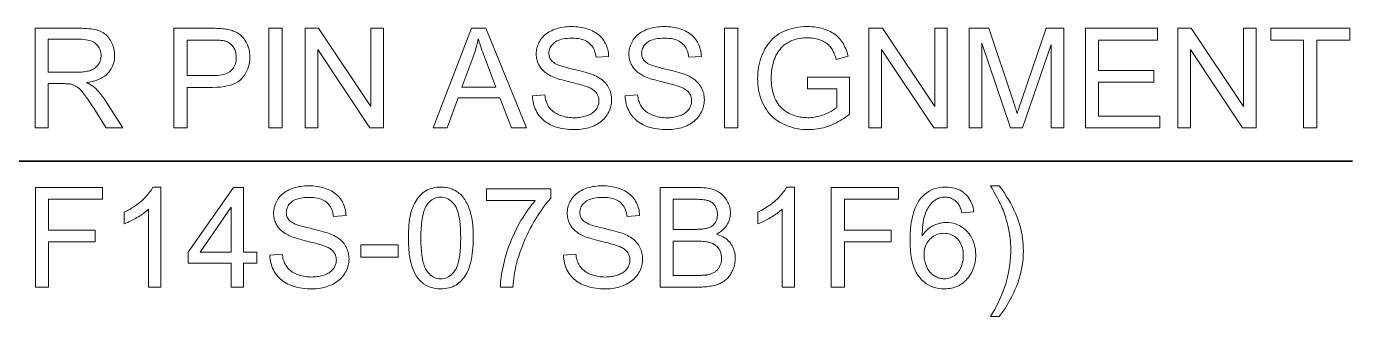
# Model space of a CAD drawing. Extents: x 23 to 417, y 3 to 294.
# Drawn here: x 98.62 to 138.6, y 210.98 to 219.7 of the extents above; entities that cross this region are included whole.
import ezdxf

# ---------------------------------------------------------------- set-up
doc = ezdxf.new("R2010")
doc.units = 0

msp = doc.modelspace()

# ---------------------------------------------------------------- linework, layer by layer
at = {"color": 7, "lineweight": 35}
msp.add_line((65.951, 215.654), (138.603, 215.654), dxfattribs=at)
at = {"color": 7, "lineweight": 13}
for points in [[(98.881, 216.654), (98.881, 219.654), (100.211, 219.654), (100.289, 219.653), (100.364, 219.65), (100.434, 219.646), (100.501, 219.641), (100.564, 219.633), (100.623, 219.624), (100.678, 219.614), (100.73, 219.602), (100.777, 219.588), (100.821, 219.573), (100.862, 219.555), (100.901, 219.535), (100.939, 219.513), (100.975, 219.488), (101.009, 219.461), (101.041, 219.431), (101.072, 219.399), (101.101, 219.364), (101.129, 219.327), (101.154, 219.287), (101.178, 219.246), (101.199, 219.204), (101.218, 219.161), (101.234, 219.117), (101.248, 219.072), (101.259, 219.026), (101.268, 218.98), (101.274, 218.932), (101.278, 218.884), (101.279, 218.835), (101.277, 218.772), (101.271, 218.711), (101.261, 218.652), (101.246, 218.596), (101.228, 218.541), (101.205, 218.488), (101.178, 218.437), (101.147, 218.388), (101.112, 218.342), (101.073, 218.297), (101.029, 218.255), (100.981, 218.216), (100.928, 218.18), (100.871, 218.147), (100.81, 218.118), (100.744, 218.091), (100.673, 218.068), (100.598, 218.049), (100.518, 218.032), (100.434, 218.018), (100.465, 218.003), (100.494, 217.988), (100.522, 217.973), (100.548, 217.958), (100.573, 217.943), (100.596, 217.928), (100.618, 217.913), (100.638, 217.899), (100.656, 217.884), (100.674, 217.869), (100.708, 217.836), (100.742, 217.802), (100.776, 217.766), (100.81, 217.729), (100.843, 217.689), (100.876, 217.649), (100.908, 217.607), (100.94, 217.563), (100.972, 217.517), (101.003, 217.47), (101.525, 216.654), (101.026, 216.654), (100.629, 217.278), (100.594, 217.33), (100.561, 217.381), (100.53, 217.428), (100.499, 217.473), (100.47, 217.516), (100.442, 217.556), (100.415, 217.594), (100.39, 217.629), (100.365, 217.661), (100.342, 217.691), (100.32, 217.719), (100.298, 217.745), (100.277, 217.769), (100.256, 217.792), (100.235, 217.813), (100.215, 217.832), (100.196, 217.849), (100.177, 217.865), (100.159, 217.879), (100.141, 217.892), (100.123, 217.903), (100.105, 217.913), (100.087, 217.923), (100.069, 217.932), (100.051, 217.94), (100.033, 217.948), (100.014, 217.955), (99.996, 217.961), (99.978, 217.967), (99.959, 217.971), (99.945, 217.974), (99.929, 217.977), (99.911, 217.979), (99.892, 217.981), (99.87, 217.982), (99.847, 217.983), (99.823, 217.984), (99.796, 217.985), (99.768, 217.986), (99.738, 217.986), (99.278, 217.986), (99.278, 216.654)], [(103.066, 216.654), (103.066, 219.654), (104.197, 219.654), (104.256, 219.653), (104.311, 219.652), (104.364, 219.651), (104.414, 219.649), (104.461, 219.646), (104.505, 219.643), (104.547, 219.639), (104.585, 219.635), (104.621, 219.63), (104.654, 219.625), (104.697, 219.617), (104.739, 219.607), (104.78, 219.597), (104.819, 219.585), (104.857, 219.571), (104.893, 219.557), (104.928, 219.541), (104.962, 219.523), (104.994, 219.505), (105.024, 219.485), (105.054, 219.463), (105.082, 219.44), (105.109, 219.415), (105.134, 219.389), (105.159, 219.361), (105.182, 219.331), (105.205, 219.299), (105.226, 219.266), (105.246, 219.232), (105.265, 219.195), (105.282, 219.158), (105.297, 219.119), (105.311, 219.08), (105.323, 219.04), (105.333, 219), (105.341, 218.958), (105.348, 218.916), (105.352, 218.874), (105.355, 218.83), (105.356, 218.786), (105.353, 218.71), (105.346, 218.637), (105.334, 218.567), (105.317, 218.499), (105.295, 218.433), (105.268, 218.369), (105.236, 218.308), (105.2, 218.249), (105.158, 218.192), (105.112, 218.138), (105.06, 218.088), (104.999, 218.043), (104.931, 218.003), (104.855, 217.969), (104.77, 217.939), (104.679, 217.916), (104.579, 217.897), (104.471, 217.884), (104.356, 217.876), (104.232, 217.873), (103.463, 217.873), (103.463, 216.654)], [(105.929, 216.654), (105.929, 219.654), (106.326, 219.654), (106.326, 216.654)], [(107.021, 216.654), (107.021, 219.654), (107.429, 219.654), (109.004, 217.298), (109.004, 219.654), (109.385, 219.654), (109.385, 216.654), (108.978, 216.654), (107.402, 219.011), (107.402, 216.654)], [(110.887, 216.654), (112.039, 219.654), (112.467, 219.654), (113.695, 216.654), (113.242, 216.654), (112.893, 217.562), (111.638, 217.562), (111.309, 216.654)], [(113.877, 217.617), (114.251, 217.65), (114.257, 217.606), (114.265, 217.563), (114.274, 217.522), (114.284, 217.483), (114.296, 217.445), (114.309, 217.409), (114.323, 217.375), (114.339, 217.342), (114.356, 217.31), (114.375, 217.281), (114.396, 217.252), (114.418, 217.225), (114.443, 217.199), (114.47, 217.174), (114.499, 217.15), (114.53, 217.128), (114.564, 217.106), (114.599, 217.085), (114.637, 217.066), (114.677, 217.047), (114.718, 217.031), (114.761, 217.015), (114.804, 217.002), (114.849, 216.99), (114.894, 216.981), (114.941, 216.973), (114.989, 216.966), (115.037, 216.962), (115.087, 216.959), (115.137, 216.958), (115.182, 216.959), (115.226, 216.961), (115.269, 216.965), (115.311, 216.969), (115.351, 216.975), (115.391, 216.983), (115.429, 216.992), (115.467, 217.002), (115.503, 217.013), (115.539, 217.026), (115.572, 217.04), (115.605, 217.055), (115.635, 217.071), (115.663, 217.088), (115.69, 217.106), (115.715, 217.125), (115.738, 217.145), (115.76, 217.166), (115.78, 217.188), (115.797, 217.211), (115.814, 217.235), (115.828, 217.259), (115.841, 217.284), (115.852, 217.309), (115.861, 217.334), (115.869, 217.36), (115.875, 217.386), (115.879, 217.413), (115.881, 217.44), (115.882, 217.468), (115.882, 217.496), (115.879, 217.523), (115.875, 217.549), (115.869, 217.575), (115.862, 217.6), (115.853, 217.625), (115.842, 217.648), (115.83, 217.671), (115.816, 217.693), (115.8, 217.715), (115.783, 217.735), (115.763, 217.755), (115.742, 217.775), (115.718, 217.793), (115.692, 217.812), (115.664, 217.829), (115.634, 217.846), (115.601, 217.862), (115.567, 217.877), (115.53, 217.892), (115.503, 217.902), (115.47, 217.912), (115.432, 217.925), (115.387, 217.938), (115.336, 217.952), (115.28, 217.967), (115.218, 217.983), (115.15, 218), (115.076, 218.019), (114.996, 218.038), (114.916, 218.058), (114.841, 218.077), (114.771, 218.096), (114.705, 218.115), (114.645, 218.134), (114.589, 218.153), (114.539, 218.171), (114.493, 218.189), (114.453, 218.207), (114.417, 218.225), (114.375, 218.248), (114.336, 218.272), (114.298, 218.298), (114.263, 218.324), (114.23, 218.351), (114.199, 218.38), (114.17, 218.409), (114.143, 218.44), (114.119, 218.472), (114.097, 218.504), (114.077, 218.538), (114.059, 218.573), (114.043, 218.608), (114.029, 218.644), (114.018, 218.681), (114.008, 218.719), (114.001, 218.758), (113.996, 218.797), (113.993, 218.837), (113.991, 218.878), (113.993, 218.923), (113.997, 218.968), (114.003, 219.012), (114.012, 219.055), (114.024, 219.098), (114.038, 219.14), (114.055, 219.181), (114.074, 219.222), (114.096, 219.263), (114.12, 219.303), (114.147, 219.341), (114.177, 219.378), (114.208, 219.412), (114.243, 219.445), (114.279, 219.476), (114.318, 219.505), (114.359, 219.532), (114.403, 219.558), (114.449, 219.581), (114.497, 219.602), (114.547, 219.622), (114.598, 219.639), (114.65, 219.655), (114.704, 219.668), (114.758, 219.679), (114.814, 219.688), (114.871, 219.695), (114.928, 219.701), (114.987, 219.704), (115.047, 219.705), (115.113, 219.704), (115.178, 219.7), (115.24, 219.695), (115.302, 219.687), (115.361, 219.678), (115.419, 219.666), (115.476, 219.652), (115.531, 219.636), (115.584, 219.618), (115.636, 219.597), (115.686, 219.575), (115.733, 219.55), (115.778, 219.524), (115.821, 219.495), (115.861, 219.464), (115.899, 219.432), (115.935, 219.397), (115.968, 219.361), (115.999, 219.322), (116.028, 219.281), (116.054, 219.239), (116.077, 219.195), (116.098, 219.151), (116.117, 219.105), (116.133, 219.059), (116.146, 219.011), (116.157, 218.962), (116.166, 218.912), (116.172, 218.861), (116.175, 218.808), (115.794, 218.78), (115.787, 218.835), (115.776, 218.888), (115.763, 218.938), (115.746, 218.985), (115.727, 219.029), (115.705, 219.071), (115.68, 219.11), (115.652, 219.146), (115.621, 219.179), (115.587, 219.209), (115.55, 219.237), (115.509, 219.262), (115.465, 219.284), (115.418, 219.302), (115.367, 219.318), (115.313, 219.331), (115.256, 219.342), (115.195, 219.349), (115.131, 219.353), (115.064, 219.355), (114.994, 219.353), (114.928, 219.349), (114.865, 219.343), (114.807, 219.334), (114.752, 219.322), (114.702, 219.307), (114.655, 219.29), (114.613, 219.27), (114.574, 219.248), (114.539, 219.223), (114.508, 219.196), (114.48, 219.168), (114.455, 219.139), (114.433, 219.108), (114.415, 219.077), (114.401, 219.045), (114.389, 219.011), (114.381, 218.977), (114.376, 218.941), (114.374, 218.905), (114.375, 218.873), (114.379, 218.842), (114.385, 218.813), (114.393, 218.784), (114.403, 218.757), (114.416, 218.731), (114.431, 218.706), (114.449, 218.683), (114.469, 218.66), (114.491, 218.639), (114.517, 218.618), (114.551, 218.597), (114.593, 218.575), (114.642, 218.554), (114.698, 218.533), (114.761, 218.511), (114.832, 218.49), (114.911, 218.468), (114.996, 218.447), (115.089, 218.425), (115.183, 218.403), (115.271, 218.382), (115.352, 218.361), (115.428, 218.342), (115.497, 218.322), (115.561, 218.303), (115.618, 218.285), (115.669, 218.267), (115.714, 218.25), (115.753, 218.233), (115.804, 218.209), (115.853, 218.182), (115.898, 218.155), (115.941, 218.126), (115.981, 218.096), (116.018, 218.065), (116.053, 218.033), (116.085, 217.999), (116.114, 217.964), (116.14, 217.927), (116.164, 217.89), (116.185, 217.851), (116.204, 217.811), (116.22, 217.77), (116.234, 217.728), (116.245, 217.685), (116.254, 217.641), (116.26, 217.595), (116.264, 217.548), (116.265, 217.501), (116.264, 217.453), (116.26, 217.406), (116.253, 217.36), (116.243, 217.314), (116.231, 217.268), (116.216, 217.223), (116.198, 217.179), (116.177, 217.135), (116.154, 217.092), (116.128, 217.049), (116.099, 217.008), (116.068, 216.969), (116.035, 216.931), (115.999, 216.895), (115.961, 216.861), (115.92, 216.829), (115.877, 216.799), (115.832, 216.771), (115.784, 216.745), (115.734, 216.72), (115.682, 216.698), (115.629, 216.678), (115.574, 216.66), (115.518, 216.645), (115.461, 216.632), (115.403, 216.621), (115.343, 216.613), (115.282, 216.607), (115.219, 216.604), (115.156, 216.602), (115.076, 216.604), (114.998, 216.607), (114.923, 216.613), (114.851, 216.621), (114.782, 216.632), (114.715, 216.645), (114.65, 216.661), (114.589, 216.678), (114.53, 216.699), (114.473, 216.721), (114.42, 216.746), (114.368, 216.773), (114.319, 216.803), (114.272, 216.835), (114.228, 216.87), (114.186, 216.907), (114.146, 216.946), (114.109, 216.988), (114.074, 217.032), (114.042, 217.078), (114.012, 217.126), (113.985, 217.176), (113.961, 217.227), (113.94, 217.279), (113.922, 217.332), (113.907, 217.387), (113.895, 217.442), (113.886, 217.5), (113.88, 217.558)], [(116.672, 217.617), (117.047, 217.65), (117.053, 217.606), (117.06, 217.563), (117.069, 217.522), (117.079, 217.483), (117.091, 217.445), (117.104, 217.409), (117.119, 217.375), (117.134, 217.342), (117.152, 217.31), (117.171, 217.281), (117.191, 217.252), (117.214, 217.225), (117.239, 217.199), (117.265, 217.174), (117.295, 217.15), (117.326, 217.128), (117.359, 217.106), (117.395, 217.085), (117.433, 217.066), (117.472, 217.047), (117.514, 217.031), (117.556, 217.015), (117.6, 217.002), (117.644, 216.99), (117.69, 216.981), (117.736, 216.973), (117.784, 216.966), (117.833, 216.962), (117.882, 216.959), (117.933, 216.958), (117.978, 216.959), (118.022, 216.961), (118.064, 216.965), (118.106, 216.969), (118.147, 216.975), (118.186, 216.983), (118.225, 216.992), (118.262, 217.002), (118.299, 217.013), (118.334, 217.026), (118.368, 217.04), (118.4, 217.055), (118.43, 217.071), (118.459, 217.088), (118.486, 217.106), (118.511, 217.125), (118.534, 217.145), (118.555, 217.166), (118.575, 217.188), (118.593, 217.211), (118.609, 217.235), (118.623, 217.259), (118.636, 217.284), (118.647, 217.309), (118.656, 217.334), (118.664, 217.36), (118.67, 217.386), (118.674, 217.413), (118.677, 217.44), (118.678, 217.468), (118.677, 217.496), (118.674, 217.523), (118.67, 217.549), (118.665, 217.575), (118.657, 217.6), (118.648, 217.625), (118.638, 217.648), (118.625, 217.671), (118.611, 217.693), (118.596, 217.715), (118.578, 217.735), (118.559, 217.755), (118.537, 217.775), (118.513, 217.793), (118.487, 217.812), (118.459, 217.829), (118.429, 217.846), (118.397, 217.862), (118.362, 217.877), (118.326, 217.892), (118.299, 217.902), (118.266, 217.912), (118.227, 217.925), (118.182, 217.938), (118.132, 217.952), (118.075, 217.967), (118.013, 217.983), (117.945, 218), (117.871, 218.019), (117.792, 218.038), (117.711, 218.058), (117.636, 218.077), (117.566, 218.096), (117.501, 218.115), (117.44, 218.134), (117.385, 218.153), (117.334, 218.171), (117.289, 218.189), (117.248, 218.207), (117.212, 218.225), (117.171, 218.248), (117.131, 218.272), (117.093, 218.298), (117.058, 218.324), (117.025, 218.351), (116.994, 218.38), (116.965, 218.409), (116.939, 218.44), (116.914, 218.472), (116.892, 218.504), (116.872, 218.538), (116.854, 218.573), (116.838, 218.608), (116.825, 218.644), (116.813, 218.681), (116.804, 218.719), (116.796, 218.758), (116.791, 218.797), (116.788, 218.837), (116.787, 218.878), (116.788, 218.923), (116.792, 218.968), (116.798, 219.012), (116.807, 219.055), (116.819, 219.098), (116.833, 219.14), (116.85, 219.181), (116.869, 219.222), (116.891, 219.263), (116.916, 219.303), (116.943, 219.341), (116.972, 219.378), (117.004, 219.412), (117.038, 219.445), (117.074, 219.476), (117.113, 219.505), (117.154, 219.532), (117.198, 219.558), (117.244, 219.581), (117.292, 219.602), (117.342, 219.622), (117.394, 219.639), (117.446, 219.655), (117.499, 219.668), (117.554, 219.679), (117.609, 219.688), (117.666, 219.695), (117.724, 219.701), (117.783, 219.704), (117.843, 219.705), (117.909, 219.704), (117.973, 219.7), (118.036, 219.695), (118.097, 219.687), (118.157, 219.678), (118.215, 219.666), (118.271, 219.652), (118.326, 219.636), (118.379, 219.618), (118.431, 219.597), (118.481, 219.575), (118.528, 219.55), (118.573, 219.524), (118.616, 219.495), (118.656, 219.464), (118.694, 219.432), (118.73, 219.397), (118.763, 219.361), (118.794, 219.322), (118.823, 219.281), (118.849, 219.239), (118.873, 219.195), (118.894, 219.151), (118.912, 219.105), (118.928, 219.059), (118.942, 219.011), (118.953, 218.962), (118.961, 218.912), (118.967, 218.861), (118.97, 218.808), (118.59, 218.78), (118.582, 218.835), (118.572, 218.888), (118.558, 218.938), (118.542, 218.985), (118.522, 219.029), (118.5, 219.071), (118.475, 219.11), (118.447, 219.146), (118.416, 219.179), (118.382, 219.209), (118.345, 219.237), (118.304, 219.262), (118.261, 219.284), (118.213, 219.302), (118.163, 219.318), (118.109, 219.331), (118.051, 219.342), (117.991, 219.349), (117.927, 219.353), (117.859, 219.355), (117.789, 219.353), (117.723, 219.349), (117.661, 219.343), (117.602, 219.334), (117.548, 219.322), (117.497, 219.307), (117.451, 219.29), (117.408, 219.27), (117.369, 219.248), (117.334, 219.223), (117.303, 219.196), (117.275, 219.168), (117.25, 219.139), (117.229, 219.108), (117.211, 219.077), (117.196, 219.045), (117.184, 219.011), (117.176, 218.977), (117.171, 218.941), (117.17, 218.905), (117.171, 218.873), (117.174, 218.842), (117.18, 218.813), (117.188, 218.784), (117.199, 218.757), (117.212, 218.731), (117.227, 218.706), (117.244, 218.683), (117.264, 218.66), (117.286, 218.639), (117.313, 218.618), (117.347, 218.597), (117.388, 218.575), (117.437, 218.554), (117.493, 218.533), (117.557, 218.511), (117.628, 218.49), (117.706, 218.468), (117.792, 218.447), (117.885, 218.425), (117.978, 218.403), (118.066, 218.382), (118.148, 218.361), (118.223, 218.342), (118.293, 218.322), (118.356, 218.303), (118.413, 218.285), (118.465, 218.267), (118.51, 218.25), (118.549, 218.233), (118.6, 218.209), (118.648, 218.182), (118.694, 218.155), (118.736, 218.126), (118.776, 218.096), (118.814, 218.065), (118.848, 218.033), (118.88, 217.999), (118.909, 217.964), (118.936, 217.927), (118.959, 217.89), (118.98, 217.851), (118.999, 217.811), (119.015, 217.77), (119.029, 217.728), (119.04, 217.685), (119.049, 217.641), (119.055, 217.595), (119.059, 217.548), (119.06, 217.501), (119.059, 217.453), (119.055, 217.406), (119.048, 217.36), (119.038, 217.314), (119.026, 217.268), (119.011, 217.223), (118.993, 217.179), (118.973, 217.135), (118.949, 217.092), (118.923, 217.049), (118.895, 217.008), (118.864, 216.969), (118.83, 216.931), (118.794, 216.895), (118.756, 216.861), (118.716, 216.829), (118.673, 216.799), (118.627, 216.771), (118.579, 216.745), (118.529, 216.72), (118.477, 216.698), (118.424, 216.678), (118.369, 216.66), (118.314, 216.645), (118.256, 216.632), (118.198, 216.621), (118.138, 216.613), (118.077, 216.607), (118.015, 216.604), (117.951, 216.602), (117.871, 216.604), (117.794, 216.607), (117.719, 216.613), (117.647, 216.621), (117.577, 216.632), (117.51, 216.645), (117.446, 216.661), (117.384, 216.678), (117.325, 216.699), (117.269, 216.721), (117.215, 216.746), (117.163, 216.773), (117.114, 216.803), (117.068, 216.835), (117.023, 216.87), (116.981, 216.907), (116.942, 216.946), (116.904, 216.988), (116.869, 217.032), (116.837, 217.078), (116.807, 217.126), (116.78, 217.176), (116.756, 217.227), (116.735, 217.279), (116.718, 217.332), (116.703, 217.387), (116.691, 217.442), (116.681, 217.5), (116.675, 217.558)], [(119.67, 216.654), (119.67, 219.654), (120.067, 219.654), (120.067, 216.654)], [(122.171, 217.83), (122.171, 218.182), (123.442, 218.184), (123.442, 217.071), (123.383, 217.025), (123.324, 216.982), (123.264, 216.941), (123.205, 216.903), (123.144, 216.867), (123.084, 216.833), (123.023, 216.801), (122.962, 216.772), (122.9, 216.745), (122.838, 216.72), (122.776, 216.698), (122.713, 216.678), (122.65, 216.66), (122.587, 216.645), (122.523, 216.632), (122.459, 216.621), (122.395, 216.613), (122.33, 216.607), (122.265, 216.604), (122.2, 216.602), (122.112, 216.604), (122.026, 216.61), (121.942, 216.619), (121.859, 216.633), (121.778, 216.65), (121.698, 216.671), (121.62, 216.695), (121.544, 216.724), (121.469, 216.756), (121.396, 216.792), (121.326, 216.831), (121.259, 216.874), (121.196, 216.92), (121.136, 216.97), (121.079, 217.023), (121.027, 217.08), (120.977, 217.139), (120.932, 217.203), (120.89, 217.269), (120.851, 217.339), (120.816, 217.412), (120.785, 217.486), (120.757, 217.561), (120.733, 217.639), (120.713, 217.718), (120.696, 217.799), (120.683, 217.882), (120.674, 217.966), (120.669, 218.052), (120.667, 218.139), (120.669, 218.226), (120.674, 218.312), (120.683, 218.397), (120.696, 218.48), (120.713, 218.563), (120.733, 218.644), (120.757, 218.724), (120.784, 218.803), (120.815, 218.88), (120.85, 218.957), (120.888, 219.031), (120.93, 219.101), (120.974, 219.167), (121.022, 219.229), (121.073, 219.287), (121.128, 219.342), (121.185, 219.392), (121.246, 219.439), (121.31, 219.482), (121.377, 219.521), (121.447, 219.555), (121.519, 219.587), (121.593, 219.614), (121.669, 219.638), (121.747, 219.659), (121.827, 219.675), (121.909, 219.688), (121.994, 219.697), (122.08, 219.703), (122.169, 219.705), (122.233, 219.704), (122.296, 219.7), (122.358, 219.695), (122.419, 219.688), (122.479, 219.678), (122.537, 219.667), (122.594, 219.653), (122.649, 219.637), (122.704, 219.619), (122.757, 219.599), (122.809, 219.577), (122.858, 219.554), (122.905, 219.529), (122.949, 219.502), (122.992, 219.473), (123.032, 219.443), (123.07, 219.411), (123.105, 219.378), (123.138, 219.342), (123.17, 219.306), (123.199, 219.267), (123.226, 219.226), (123.253, 219.182), (123.278, 219.137), (123.301, 219.089), (123.323, 219.038), (123.344, 218.986), (123.363, 218.931), (123.38, 218.874), (123.397, 218.814), (123.039, 218.716), (123.025, 218.761), (123.01, 218.804), (122.995, 218.845), (122.979, 218.884), (122.963, 218.921), (122.946, 218.956), (122.928, 218.989), (122.91, 219.02), (122.89, 219.049), (122.871, 219.076), (122.85, 219.102), (122.827, 219.127), (122.803, 219.15), (122.777, 219.173), (122.749, 219.194), (122.719, 219.215), (122.688, 219.234), (122.655, 219.253), (122.621, 219.27), (122.584, 219.286), (122.547, 219.301), (122.508, 219.315), (122.469, 219.326), (122.429, 219.337), (122.388, 219.345), (122.346, 219.352), (122.303, 219.358), (122.26, 219.362), (122.216, 219.364), (122.171, 219.365), (122.117, 219.364), (122.065, 219.362), (122.014, 219.358), (121.965, 219.352), (121.917, 219.344), (121.871, 219.335), (121.826, 219.324), (121.783, 219.312), (121.741, 219.298), (121.7, 219.282), (121.661, 219.265), (121.624, 219.247), (121.588, 219.228), (121.554, 219.207), (121.521, 219.186), (121.49, 219.164), (121.46, 219.141), (121.432, 219.116), (121.405, 219.091), (121.38, 219.064), (121.356, 219.037), (121.333, 219.009), (121.312, 218.981), (121.291, 218.952), (121.272, 218.922), (121.253, 218.893), (121.236, 218.862), (121.22, 218.831), (121.205, 218.799), (121.191, 218.767), (121.169, 218.711), (121.149, 218.654), (121.132, 218.596), (121.117, 218.537), (121.105, 218.477), (121.094, 218.417), (121.086, 218.355), (121.081, 218.292), (121.077, 218.228), (121.076, 218.164), (121.077, 218.085), (121.082, 218.009), (121.088, 217.935), (121.098, 217.864), (121.111, 217.795), (121.126, 217.73), (121.144, 217.666), (121.164, 217.606), (121.188, 217.548), (121.214, 217.493), (121.243, 217.44), (121.274, 217.39), (121.308, 217.343), (121.345, 217.299), (121.384, 217.257), (121.425, 217.218), (121.469, 217.183), (121.516, 217.149), (121.565, 217.119), (121.616, 217.091), (121.669, 217.067), (121.723, 217.044), (121.778, 217.025), (121.833, 217.008), (121.888, 216.993), (121.945, 216.981), (122.002, 216.972), (122.06, 216.966), (122.118, 216.962), (122.177, 216.96), (122.228, 216.961), (122.28, 216.964), (122.331, 216.969), (122.381, 216.976), (122.432, 216.985), (122.482, 216.996), (122.532, 217.009), (122.582, 217.024), (122.631, 217.041), (122.68, 217.06), (122.728, 217.08), (122.774, 217.1), (122.817, 217.12), (122.858, 217.141), (122.896, 217.162), (122.932, 217.184), (122.966, 217.205), (122.997, 217.227), (123.026, 217.249), (123.053, 217.272), (123.053, 217.83)], [(124.023, 216.654), (124.023, 219.654), (124.43, 219.654), (126.006, 217.298), (126.006, 219.654), (126.386, 219.654), (126.386, 216.654), (125.979, 216.654), (124.403, 219.011), (124.403, 216.654)], [(127.041, 216.654), (127.041, 219.654), (127.639, 219.654), (128.349, 217.529), (128.368, 217.472), (128.386, 217.417), (128.403, 217.365), (128.419, 217.316), (128.434, 217.27), (128.448, 217.227), (128.46, 217.187), (128.472, 217.15), (128.483, 217.116), (128.492, 217.085), (128.503, 217.12), (128.515, 217.157), (128.528, 217.197), (128.542, 217.241), (128.558, 217.287), (128.574, 217.337), (128.592, 217.39), (128.611, 217.445), (128.631, 217.504), (128.652, 217.566), (129.37, 219.654), (129.904, 219.654), (129.904, 216.654), (129.521, 216.654), (129.521, 219.164), (128.65, 216.654), (128.292, 216.654), (127.424, 219.207), (127.424, 216.654)], [(130.553, 216.654), (130.553, 219.654), (132.722, 219.654), (132.722, 219.299), (130.95, 219.299), (130.95, 218.381), (132.609, 218.381), (132.609, 218.029), (130.95, 218.029), (130.95, 217.008), (132.792, 217.008), (132.792, 216.654)], [(133.336, 216.654), (133.336, 219.654), (133.743, 219.654), (135.319, 217.298), (135.319, 219.654), (135.7, 219.654), (135.7, 216.654), (135.292, 216.654), (133.717, 219.011), (133.717, 216.654)], [(137.13, 216.654), (137.13, 219.299), (136.142, 219.299), (136.142, 219.654), (138.519, 219.654), (138.519, 219.299), (137.527, 219.299), (137.527, 216.654)], [(99.278, 218.33), (100.131, 218.33), (100.185, 218.33), (100.235, 218.332), (100.284, 218.335), (100.33, 218.339), (100.374, 218.344), (100.415, 218.35), (100.454, 218.357), (100.491, 218.366), (100.525, 218.375), (100.557, 218.386), (100.587, 218.398), (100.615, 218.411), (100.642, 218.426), (100.668, 218.442), (100.692, 218.459), (100.715, 218.478), (100.736, 218.498), (100.755, 218.519), (100.774, 218.542), (100.79, 218.566), (100.805, 218.591), (100.819, 218.616), (100.831, 218.642), (100.841, 218.668), (100.85, 218.695), (100.857, 218.722), (100.863, 218.75), (100.867, 218.778), (100.869, 218.806), (100.87, 218.835), (100.869, 218.877), (100.864, 218.917), (100.856, 218.956), (100.845, 218.993), (100.831, 219.029), (100.814, 219.063), (100.794, 219.096), (100.771, 219.127), (100.745, 219.157), (100.716, 219.185), (100.683, 219.211), (100.647, 219.234), (100.607, 219.255), (100.563, 219.273), (100.516, 219.288), (100.466, 219.3), (100.412, 219.31), (100.354, 219.317), (100.292, 219.321), (100.227, 219.322), (99.278, 219.322)], [(103.463, 218.227), (104.238, 218.227), (104.313, 218.229), (104.383, 218.233), (104.449, 218.24), (104.51, 218.25), (104.567, 218.263), (104.62, 218.279), (104.668, 218.297), (104.711, 218.319), (104.75, 218.343), (104.785, 218.37), (104.816, 218.4), (104.843, 218.432), (104.867, 218.467), (104.888, 218.504), (104.906, 218.543), (104.921, 218.584), (104.932, 218.628), (104.94, 218.674), (104.945, 218.723), (104.946, 218.774), (104.945, 218.811), (104.943, 218.847), (104.938, 218.882), (104.931, 218.916), (104.923, 218.948), (104.912, 218.98), (104.9, 219.011), (104.886, 219.04), (104.869, 219.069), (104.851, 219.096), (104.832, 219.122), (104.811, 219.146), (104.789, 219.168), (104.766, 219.189), (104.741, 219.207), (104.715, 219.224), (104.688, 219.239), (104.66, 219.252), (104.631, 219.263), (104.601, 219.273), (104.579, 219.278), (104.554, 219.282), (104.525, 219.286), (104.493, 219.29), (104.458, 219.293), (104.419, 219.295), (104.377, 219.297), (104.331, 219.298), (104.283, 219.299), (104.23, 219.299), (103.463, 219.299)], [(111.753, 217.885), (112.77, 217.885), (112.457, 218.716), (112.429, 218.791), (112.402, 218.862), (112.377, 218.931), (112.354, 218.998), (112.332, 219.061), (112.311, 219.122), (112.292, 219.18), (112.275, 219.236), (112.259, 219.288), (112.244, 219.338), (112.232, 219.281), (112.219, 219.223), (112.205, 219.166), (112.19, 219.108), (112.175, 219.051), (112.158, 218.994), (112.141, 218.936), (112.122, 218.879), (112.103, 218.822), (112.082, 218.765)], [(98.892, 211.86), (98.892, 214.86), (100.916, 214.86), (100.916, 214.506), (99.289, 214.506), (99.289, 213.576), (100.697, 213.576), (100.697, 213.222), (99.289, 213.222), (99.289, 211.86)], [(102.67, 211.86), (102.302, 211.86), (102.302, 214.207), (102.274, 214.181), (102.245, 214.156), (102.214, 214.131), (102.182, 214.105), (102.148, 214.08), (102.112, 214.054), (102.075, 214.029), (102.036, 214.004), (101.995, 213.978), (101.953, 213.953), (101.91, 213.928), (101.868, 213.905), (101.827, 213.883), (101.787, 213.862), (101.748, 213.842), (101.709, 213.824), (101.672, 213.806), (101.635, 213.791), (101.6, 213.776), (101.565, 213.763), (101.565, 214.119), (101.626, 214.148), (101.685, 214.179), (101.743, 214.211), (101.8, 214.245), (101.854, 214.279), (101.908, 214.315), (101.959, 214.352), (102.009, 214.391), (102.058, 214.43), (102.105, 214.471), (102.15, 214.512), (102.192, 214.553), (102.232, 214.594), (102.268, 214.634), (102.303, 214.674), (102.334, 214.714), (102.363, 214.754), (102.389, 214.794), (102.412, 214.833), (102.432, 214.872), (102.67, 214.872)], [(104.794, 211.86), (104.794, 212.578), (103.493, 212.578), (103.493, 212.915), (104.862, 214.86), (105.162, 214.86), (105.162, 212.915), (105.568, 212.915), (105.568, 212.578), (105.162, 212.578), (105.162, 211.86)], [(105.958, 212.823), (106.333, 212.856), (106.339, 212.812), (106.346, 212.769), (106.355, 212.728), (106.365, 212.689), (106.377, 212.651), (106.39, 212.615), (106.405, 212.581), (106.421, 212.548), (106.438, 212.516), (106.457, 212.487), (106.477, 212.458), (106.5, 212.431), (106.525, 212.405), (106.552, 212.38), (106.581, 212.356), (106.612, 212.334), (106.645, 212.312), (106.681, 212.291), (106.719, 212.272), (106.759, 212.253), (106.8, 212.237), (106.842, 212.221), (106.886, 212.208), (106.93, 212.196), (106.976, 212.187), (107.023, 212.179), (107.07, 212.172), (107.119, 212.168), (107.168, 212.165), (107.219, 212.164), (107.264, 212.165), (107.308, 212.167), (107.35, 212.171), (107.392, 212.175), (107.433, 212.181), (107.472, 212.189), (107.511, 212.198), (107.548, 212.208), (107.585, 212.219), (107.62, 212.232), (107.654, 212.246), (107.686, 212.261), (107.716, 212.277), (107.745, 212.294), (107.772, 212.312), (107.797, 212.331), (107.82, 212.351), (107.841, 212.372), (107.861, 212.394), (107.879, 212.417), (107.895, 212.441), (107.91, 212.465), (107.922, 212.49), (107.933, 212.515), (107.943, 212.54), (107.95, 212.566), (107.956, 212.592), (107.96, 212.619), (107.963, 212.646), (107.964, 212.674), (107.963, 212.702), (107.961, 212.729), (107.956, 212.755), (107.951, 212.781), (107.943, 212.806), (107.934, 212.831), (107.924, 212.854), (107.911, 212.877), (107.898, 212.899), (107.882, 212.921), (107.865, 212.941), (107.845, 212.961), (107.823, 212.981), (107.799, 212.999), (107.774, 213.018), (107.745, 213.035), (107.715, 213.052), (107.683, 213.068), (107.648, 213.083), (107.612, 213.098), (107.585, 213.108), (107.552, 213.118), (107.513, 213.131), (107.468, 213.144), (107.418, 213.158), (107.362, 213.173), (107.299, 213.189), (107.231, 213.206), (107.158, 213.225), (107.078, 213.244), (106.998, 213.264), (106.922, 213.283), (106.852, 213.302), (106.787, 213.322), (106.726, 213.34), (106.671, 213.359), (106.62, 213.377), (106.575, 213.396), (106.534, 213.413), (106.499, 213.431), (106.457, 213.454), (106.417, 213.478), (106.38, 213.504), (106.344, 213.53), (106.311, 213.557), (106.28, 213.586), (106.251, 213.615), (106.225, 213.646), (106.201, 213.678), (106.178, 213.71), (106.158, 213.744), (106.14, 213.779), (106.125, 213.814), (106.111, 213.85), (106.099, 213.887), (106.09, 213.925), (106.082, 213.964), (106.077, 214.003), (106.074, 214.043), (106.073, 214.084), (106.074, 214.129), (106.078, 214.174), (106.085, 214.218), (106.094, 214.261), (106.105, 214.304), (106.119, 214.346), (106.136, 214.387), (106.156, 214.428), (106.177, 214.469), (106.202, 214.509), (106.229, 214.547), (106.258, 214.584), (106.29, 214.618), (106.324, 214.651), (106.361, 214.682), (106.399, 214.711), (106.441, 214.738), (106.484, 214.764), (106.53, 214.787), (106.578, 214.808), (106.629, 214.828), (106.68, 214.845), (106.732, 214.861), (106.785, 214.874), (106.84, 214.885), (106.895, 214.894), (106.952, 214.901), (107.01, 214.907), (107.069, 214.91), (107.129, 214.911), (107.195, 214.91), (107.259, 214.906), (107.322, 214.901), (107.383, 214.893), (107.443, 214.884), (107.501, 214.872), (107.557, 214.858), (107.612, 214.842), (107.666, 214.824), (107.717, 214.803), (107.767, 214.781), (107.814, 214.756), (107.86, 214.73), (107.902, 214.701), (107.943, 214.67), (107.981, 214.638), (108.016, 214.603), (108.05, 214.567), (108.081, 214.528), (108.109, 214.487), (108.135, 214.445), (108.159, 214.401), (108.18, 214.357), (108.199, 214.311), (108.215, 214.265), (108.228, 214.217), (108.239, 214.168), (108.247, 214.118), (108.253, 214.067), (108.256, 214.014), (107.876, 213.986), (107.868, 214.041), (107.858, 214.094), (107.844, 214.144), (107.828, 214.191), (107.809, 214.235), (107.786, 214.277), (107.761, 214.316), (107.733, 214.352), (107.702, 214.385), (107.668, 214.415), (107.631, 214.443), (107.591, 214.468), (107.547, 214.49), (107.5, 214.508), (107.449, 214.524), (107.395, 214.538), (107.338, 214.548), (107.277, 214.555), (107.213, 214.559), (107.145, 214.561), (107.075, 214.559), (107.009, 214.555), (106.947, 214.549), (106.888, 214.54), (106.834, 214.528), (106.783, 214.513), (106.737, 214.496), (106.694, 214.476), (106.655, 214.454), (106.62, 214.429), (106.589, 214.402), (106.561, 214.374), (106.536, 214.345), (106.515, 214.314), (106.497, 214.283), (106.482, 214.251), (106.47, 214.217), (106.462, 214.183), (106.457, 214.147), (106.456, 214.111), (106.457, 214.079), (106.46, 214.048), (106.466, 214.019), (106.474, 213.99), (106.485, 213.963), (106.498, 213.937), (106.513, 213.912), (106.53, 213.889), (106.55, 213.866), (106.572, 213.845), (106.599, 213.824), (106.633, 213.803), (106.674, 213.781), (106.723, 213.76), (106.779, 213.739), (106.843, 213.717), (106.914, 213.696), (106.992, 213.674), (107.078, 213.653), (107.171, 213.631), (107.265, 213.609), (107.352, 213.588), (107.434, 213.567), (107.509, 213.548), (107.579, 213.528), (107.642, 213.509), (107.7, 213.491), (107.751, 213.473), (107.796, 213.456), (107.835, 213.439), (107.886, 213.415), (107.934, 213.388), (107.98, 213.361), (108.023, 213.332), (108.063, 213.302), (108.1, 213.271), (108.134, 213.239), (108.166, 213.205), (108.195, 213.17), (108.222, 213.133), (108.245, 213.096), (108.267, 213.057), (108.285, 213.017), (108.302, 212.976), (108.315, 212.934), (108.327, 212.891), (108.335, 212.847), (108.342, 212.801), (108.345, 212.754), (108.347, 212.707), (108.345, 212.659), (108.341, 212.612), (108.334, 212.566), (108.325, 212.52), (108.312, 212.474), (108.297, 212.429), (108.279, 212.385), (108.259, 212.341), (108.235, 212.298), (108.209, 212.256), (108.181, 212.214), (108.15, 212.175), (108.116, 212.137), (108.081, 212.101), (108.042, 212.067), (108.002, 212.035), (107.959, 212.005), (107.913, 211.977), (107.866, 211.951), (107.815, 211.926), (107.763, 211.904), (107.71, 211.884), (107.656, 211.866), (107.6, 211.851), (107.543, 211.838), (107.484, 211.827), (107.424, 211.819), (107.363, 211.813), (107.301, 211.81), (107.237, 211.808), (107.157, 211.81), (107.08, 211.813), (107.005, 211.819), (106.933, 211.827), (106.863, 211.838), (106.796, 211.851), (106.732, 211.867), (106.67, 211.884), (106.611, 211.905), (106.555, 211.927), (106.501, 211.952), (106.45, 211.979), (106.4, 212.009), (106.354, 212.041), (106.309, 212.076), (106.267, 212.113), (106.228, 212.152), (106.191, 212.194), (106.156, 212.238), (106.123, 212.284), (106.093, 212.332), (106.066, 212.382), (106.043, 212.433), (106.022, 212.485), (106.004, 212.538), (105.989, 212.593), (105.977, 212.648), (105.968, 212.706), (105.962, 212.764)], [(110.135, 213.339), (110.136, 213.443), (110.139, 213.544), (110.145, 213.64), (110.153, 213.731), (110.162, 213.819), (110.174, 213.903), (110.189, 213.982), (110.205, 214.057), (110.224, 214.129), (110.245, 214.195), (110.268, 214.259), (110.293, 214.319), (110.32, 214.377), (110.349, 214.431), (110.381, 214.483), (110.414, 214.531), (110.45, 214.577), (110.488, 214.619), (110.528, 214.659), (110.57, 214.696), (110.614, 214.729), (110.661, 214.759), (110.71, 214.786), (110.76, 214.808), (110.814, 214.828), (110.869, 214.844), (110.927, 214.856), (110.987, 214.865), (111.049, 214.87), (111.113, 214.872), (111.161, 214.871), (111.207, 214.868), (111.253, 214.863), (111.297, 214.856), (111.34, 214.848), (111.382, 214.837), (111.422, 214.824), (111.462, 214.81), (111.5, 214.793), (111.537, 214.775), (111.573, 214.754), (111.607, 214.732), (111.64, 214.709), (111.672, 214.683), (111.703, 214.656), (111.733, 214.627), (111.761, 214.596), (111.788, 214.564), (111.813, 214.53), (111.838, 214.494), (111.861, 214.457), (111.883, 214.418), (111.904, 214.377), (111.924, 214.335), (111.944, 214.291), (111.962, 214.246), (111.979, 214.199), (111.995, 214.15), (112.01, 214.1), (112.024, 214.048), (112.037, 213.994), (112.048, 213.936), (112.058, 213.874), (112.067, 213.808), (112.075, 213.739), (112.081, 213.667), (112.085, 213.59), (112.089, 213.51), (112.091, 213.426), (112.091, 213.339), (112.09, 213.236), (112.087, 213.136), (112.082, 213.041), (112.074, 212.949), (112.064, 212.862), (112.052, 212.779), (112.038, 212.7), (112.022, 212.625), (112.004, 212.554), (111.983, 212.487), (111.96, 212.423), (111.935, 212.363), (111.908, 212.305), (111.879, 212.251), (111.848, 212.199), (111.814, 212.151), (111.778, 212.105), (111.741, 212.062), (111.701, 212.022), (111.659, 211.985), (111.614, 211.952), (111.568, 211.922), (111.519, 211.895), (111.468, 211.872), (111.414, 211.853), (111.359, 211.837), (111.301, 211.824), (111.24, 211.815), (111.178, 211.81), (111.113, 211.808), (111.028, 211.811), (110.947, 211.821), (110.87, 211.836), (110.796, 211.858), (110.726, 211.886), (110.66, 211.92), (110.597, 211.961), (110.538, 212.007), (110.483, 212.06), (110.432, 212.119), (110.375, 212.199), (110.325, 212.288), (110.28, 212.386), (110.242, 212.494), (110.209, 212.612), (110.183, 212.738), (110.162, 212.874), (110.147, 213.02), (110.138, 213.175)], [(112.49, 214.467), (112.49, 214.821), (114.432, 214.821), (114.432, 214.534), (114.375, 214.471), (114.318, 214.404), (114.261, 214.333), (114.204, 214.258), (114.147, 214.179), (114.091, 214.096), (114.034, 214.009), (113.977, 213.918), (113.921, 213.823), (113.865, 213.724), (113.81, 213.622), (113.757, 213.52), (113.707, 213.418), (113.66, 213.315), (113.615, 213.211), (113.573, 213.107), (113.533, 213.002), (113.496, 212.897), (113.462, 212.791), (113.43, 212.684), (113.408, 212.608), (113.389, 212.531), (113.371, 212.452), (113.354, 212.372), (113.339, 212.29), (113.326, 212.207), (113.314, 212.122), (113.304, 212.036), (113.295, 211.948), (113.289, 211.86), (112.91, 211.86), (112.912, 211.932), (112.917, 212.007), (112.925, 212.085), (112.935, 212.166), (112.948, 212.25), (112.963, 212.337), (112.981, 212.427), (113.001, 212.52), (113.024, 212.616), (113.049, 212.715), (113.077, 212.815), (113.107, 212.914), (113.139, 213.013), (113.174, 213.11), (113.211, 213.207), (113.25, 213.304), (113.292, 213.399), (113.336, 213.494), (113.382, 213.588), (113.431, 213.682), (113.481, 213.773), (113.531, 213.862), (113.583, 213.948), (113.635, 214.031), (113.687, 214.111), (113.741, 214.188), (113.794, 214.262), (113.849, 214.333), (113.904, 214.401), (113.96, 214.467)], [(114.811, 212.823), (115.186, 212.856), (115.192, 212.812), (115.199, 212.769), (115.208, 212.728), (115.218, 212.689), (115.23, 212.651), (115.243, 212.615), (115.257, 212.581), (115.273, 212.548), (115.291, 212.516), (115.309, 212.487), (115.33, 212.458), (115.353, 212.431), (115.377, 212.405), (115.404, 212.38), (115.433, 212.356), (115.465, 212.334), (115.498, 212.312), (115.534, 212.291), (115.571, 212.272), (115.611, 212.253), (115.653, 212.237), (115.695, 212.221), (115.739, 212.208), (115.783, 212.196), (115.829, 212.187), (115.875, 212.179), (115.923, 212.172), (115.971, 212.168), (116.021, 212.165), (116.072, 212.164), (116.117, 212.165), (116.16, 212.167), (116.203, 212.171), (116.245, 212.175), (116.285, 212.181), (116.325, 212.189), (116.364, 212.198), (116.401, 212.208), (116.437, 212.219), (116.473, 212.232), (116.507, 212.246), (116.539, 212.261), (116.569, 212.277), (116.598, 212.294), (116.624, 212.312), (116.649, 212.331), (116.673, 212.351), (116.694, 212.372), (116.714, 212.394), (116.732, 212.417), (116.748, 212.441), (116.762, 212.465), (116.775, 212.49), (116.786, 212.515), (116.795, 212.54), (116.803, 212.566), (116.809, 212.592), (116.813, 212.619), (116.816, 212.646), (116.817, 212.674), (116.816, 212.702), (116.813, 212.729), (116.809, 212.755), (116.803, 212.781), (116.796, 212.806), (116.787, 212.831), (116.776, 212.854), (116.764, 212.877), (116.75, 212.899), (116.735, 212.921), (116.717, 212.941), (116.698, 212.961), (116.676, 212.981), (116.652, 212.999), (116.626, 213.018), (116.598, 213.035), (116.568, 213.052), (116.536, 213.068), (116.501, 213.083), (116.465, 213.098), (116.437, 213.108), (116.405, 213.118), (116.366, 213.131), (116.321, 213.144), (116.271, 213.158), (116.214, 213.173), (116.152, 213.189), (116.084, 213.206), (116.01, 213.225), (115.93, 213.244), (115.85, 213.264), (115.775, 213.283), (115.705, 213.302), (115.639, 213.322), (115.579, 213.34), (115.524, 213.359), (115.473, 213.377), (115.428, 213.396), (115.387, 213.413), (115.351, 213.431), (115.309, 213.454), (115.27, 213.478), (115.232, 213.504), (115.197, 213.53), (115.164, 213.557), (115.133, 213.586), (115.104, 213.615), (115.078, 213.646), (115.053, 213.678), (115.031, 213.71), (115.011, 213.744), (114.993, 213.779), (114.977, 213.814), (114.964, 213.85), (114.952, 213.887), (114.943, 213.925), (114.935, 213.964), (114.93, 214.003), (114.927, 214.043), (114.926, 214.084), (114.927, 214.129), (114.931, 214.174), (114.937, 214.218), (114.946, 214.261), (114.958, 214.304), (114.972, 214.346), (114.989, 214.387), (115.008, 214.428), (115.03, 214.469), (115.055, 214.509), (115.082, 214.547), (115.111, 214.584), (115.143, 214.618), (115.177, 214.651), (115.213, 214.682), (115.252, 214.711), (115.293, 214.738), (115.337, 214.764), (115.383, 214.787), (115.431, 214.808), (115.481, 214.828), (115.532, 214.845), (115.585, 214.861), (115.638, 214.874), (115.693, 214.885), (115.748, 214.894), (115.805, 214.901), (115.863, 214.907), (115.922, 214.91), (115.982, 214.911), (116.048, 214.91), (116.112, 214.906), (116.175, 214.901), (116.236, 214.893), (116.295, 214.884), (116.354, 214.872), (116.41, 214.858), (116.465, 214.842), (116.518, 214.824), (116.57, 214.803), (116.62, 214.781), (116.667, 214.756), (116.712, 214.73), (116.755, 214.701), (116.795, 214.67), (116.833, 214.638), (116.869, 214.603), (116.902, 214.567), (116.933, 214.528), (116.962, 214.487), (116.988, 214.445), (117.012, 214.401), (117.033, 214.357), (117.051, 214.311), (117.067, 214.265), (117.081, 214.217), (117.092, 214.168), (117.1, 214.118), (117.106, 214.067), (117.109, 214.014), (116.729, 213.986), (116.721, 214.041), (116.71, 214.094), (116.697, 214.144), (116.681, 214.191), (116.661, 214.235), (116.639, 214.277), (116.614, 214.316), (116.586, 214.352), (116.555, 214.385), (116.521, 214.415), (116.484, 214.443), (116.443, 214.468), (116.399, 214.49), (116.352, 214.508), (116.302, 214.524), (116.248, 214.538), (116.19, 214.548), (116.13, 214.555), (116.065, 214.559), (115.998, 214.561), (115.928, 214.559), (115.862, 214.555), (115.799, 214.549), (115.741, 214.54), (115.687, 214.528), (115.636, 214.513), (115.589, 214.496), (115.547, 214.476), (115.508, 214.454), (115.473, 214.429), (115.442, 214.402), (115.414, 214.374), (115.389, 214.345), (115.368, 214.314), (115.35, 214.283), (115.335, 214.251), (115.323, 214.217), (115.315, 214.183), (115.31, 214.147), (115.308, 214.111), (115.309, 214.079), (115.313, 214.048), (115.319, 214.019), (115.327, 213.99), (115.337, 213.963), (115.35, 213.937), (115.365, 213.912), (115.383, 213.889), (115.403, 213.866), (115.425, 213.845), (115.452, 213.824), (115.486, 213.803), (115.527, 213.781), (115.576, 213.76), (115.632, 213.739), (115.695, 213.717), (115.766, 213.696), (115.845, 213.674), (115.93, 213.653), (116.024, 213.631), (116.117, 213.609), (116.205, 213.588), (116.287, 213.567), (116.362, 213.548), (116.432, 213.528), (116.495, 213.509), (116.552, 213.491), (116.603, 213.473), (116.649, 213.456), (116.688, 213.439), (116.739, 213.415), (116.787, 213.388), (116.832, 213.361), (116.875, 213.332), (116.915, 213.302), (116.953, 213.271), (116.987, 213.239), (117.019, 213.205), (117.048, 213.17), (117.074, 213.133), (117.098, 213.096), (117.119, 213.057), (117.138, 213.017), (117.154, 212.976), (117.168, 212.934), (117.179, 212.891), (117.188, 212.847), (117.194, 212.801), (117.198, 212.754), (117.199, 212.707), (117.198, 212.659), (117.194, 212.612), (117.187, 212.566), (117.177, 212.52), (117.165, 212.474), (117.15, 212.429), (117.132, 212.385), (117.111, 212.341), (117.088, 212.298), (117.062, 212.256), (117.033, 212.214), (117.002, 212.175), (116.969, 212.137), (116.933, 212.101), (116.895, 212.067), (116.854, 212.035), (116.811, 212.005), (116.766, 211.977), (116.718, 211.951), (116.668, 211.926), (116.616, 211.904), (116.563, 211.884), (116.508, 211.866), (116.452, 211.851), (116.395, 211.838), (116.337, 211.827), (116.277, 211.819), (116.216, 211.813), (116.154, 211.81), (116.09, 211.808), (116.01, 211.81), (115.932, 211.813), (115.858, 211.819), (115.785, 211.827), (115.716, 211.838), (115.649, 211.851), (115.585, 211.867), (115.523, 211.884), (115.464, 211.905), (115.408, 211.927), (115.354, 211.952), (115.302, 211.979), (115.253, 212.009), (115.206, 212.041), (115.162, 212.076), (115.12, 212.113), (115.08, 212.152), (115.043, 212.194), (115.008, 212.238), (114.976, 212.284), (114.946, 212.332), (114.919, 212.382), (114.895, 212.433), (114.874, 212.485), (114.856, 212.538), (114.841, 212.593), (114.829, 212.648), (114.82, 212.706), (114.814, 212.764)], [(117.725, 211.86), (117.725, 214.86), (118.851, 214.86), (118.918, 214.859), (118.983, 214.856), (119.045, 214.851), (119.104, 214.845), (119.16, 214.837), (119.214, 214.827), (119.265, 214.815), (119.314, 214.801), (119.359, 214.786), (119.402, 214.768), (119.443, 214.749), (119.482, 214.728), (119.519, 214.705), (119.554, 214.68), (119.587, 214.653), (119.619, 214.624), (119.649, 214.593), (119.677, 214.56), (119.703, 214.525), (119.728, 214.488), (119.75, 214.45), (119.77, 214.412), (119.788, 214.373), (119.803, 214.334), (119.816, 214.294), (119.826, 214.255), (119.835, 214.215), (119.84, 214.174), (119.844, 214.133), (119.845, 214.092), (119.844, 214.054), (119.841, 214.016), (119.836, 213.979), (119.828, 213.942), (119.819, 213.905), (119.808, 213.869), (119.794, 213.834), (119.778, 213.799), (119.761, 213.764), (119.741, 213.73), (119.719, 213.697), (119.695, 213.665), (119.669, 213.634), (119.64, 213.605), (119.61, 213.576), (119.577, 213.55), (119.543, 213.524), (119.506, 213.5), (119.467, 213.477), (119.426, 213.456), (119.479, 213.439), (119.529, 213.419), (119.578, 213.398), (119.623, 213.374), (119.666, 213.348), (119.707, 213.319), (119.745, 213.289), (119.781, 213.256), (119.814, 213.221), (119.844, 213.184), (119.872, 213.144), (119.897, 213.104), (119.919, 213.062), (119.938, 213.019), (119.954, 212.974), (119.967, 212.928), (119.977, 212.88), (119.985, 212.831), (119.989, 212.781), (119.99, 212.729), (119.99, 212.687), (119.987, 212.646), (119.982, 212.605), (119.976, 212.565), (119.968, 212.526), (119.958, 212.487), (119.947, 212.449), (119.933, 212.411), (119.918, 212.374), (119.901, 212.337), (119.883, 212.302), (119.864, 212.268), (119.844, 212.236), (119.824, 212.206), (119.802, 212.177), (119.78, 212.15), (119.756, 212.124), (119.732, 212.101), (119.707, 212.079), (119.681, 212.058), (119.655, 212.039), (119.626, 212.021), (119.597, 212.003), (119.566, 211.987), (119.534, 211.972), (119.5, 211.957), (119.466, 211.944), (119.429, 211.932), (119.392, 211.92), (119.353, 211.91), (119.313, 211.9), (119.27, 211.892), (119.227, 211.884), (119.181, 211.878), (119.133, 211.872), (119.084, 211.868), (119.033, 211.864), (118.98, 211.862), (118.925, 211.86), (118.869, 211.86)], [(121.775, 211.86), (121.407, 211.86), (121.407, 214.207), (121.379, 214.181), (121.35, 214.156), (121.319, 214.131), (121.287, 214.105), (121.253, 214.08), (121.217, 214.054), (121.18, 214.029), (121.141, 214.004), (121.1, 213.978), (121.058, 213.953), (121.015, 213.928), (120.973, 213.905), (120.932, 213.883), (120.892, 213.862), (120.853, 213.842), (120.814, 213.824), (120.777, 213.806), (120.74, 213.791), (120.705, 213.776), (120.67, 213.763), (120.67, 214.119), (120.731, 214.148), (120.79, 214.179), (120.848, 214.211), (120.905, 214.245), (120.959, 214.279), (121.013, 214.315), (121.064, 214.352), (121.115, 214.391), (121.163, 214.43), (121.21, 214.471), (121.255, 214.512), (121.297, 214.553), (121.337, 214.594), (121.373, 214.634), (121.408, 214.674), (121.439, 214.714), (121.468, 214.754), (121.494, 214.794), (121.517, 214.833), (121.538, 214.872), (121.775, 214.872)], [(122.888, 211.86), (122.888, 214.86), (124.912, 214.86), (124.912, 214.506), (123.285, 214.506), (123.285, 213.576), (124.693, 213.576), (124.693, 213.222), (123.285, 213.222), (123.285, 211.86)], [(127.19, 214.125), (126.823, 214.096), (126.813, 214.138), (126.802, 214.178), (126.79, 214.216), (126.777, 214.251), (126.764, 214.283), (126.75, 214.314), (126.735, 214.342), (126.719, 214.367), (126.702, 214.391), (126.684, 214.411), (126.654, 214.441), (126.622, 214.468), (126.588, 214.492), (126.554, 214.512), (126.517, 214.53), (126.48, 214.544), (126.441, 214.555), (126.401, 214.563), (126.359, 214.567), (126.316, 214.569), (126.281, 214.568), (126.247, 214.565), (126.214, 214.56), (126.182, 214.553), (126.151, 214.544), (126.12, 214.534), (126.091, 214.521), (126.062, 214.506), (126.034, 214.489), (126.007, 214.471), (125.973, 214.444), (125.94, 214.415), (125.909, 214.384), (125.879, 214.351), (125.851, 214.315), (125.825, 214.276), (125.799, 214.236), (125.776, 214.193), (125.753, 214.148), (125.733, 214.1), (125.714, 214.05), (125.696, 213.995), (125.681, 213.936), (125.668, 213.872), (125.656, 213.805), (125.647, 213.734), (125.639, 213.658), (125.634, 213.578), (125.63, 213.495), (125.628, 213.407), (125.655, 213.446), (125.684, 213.483), (125.713, 213.519), (125.744, 213.552), (125.776, 213.583), (125.809, 213.612), (125.844, 213.639), (125.879, 213.664), (125.916, 213.687), (125.954, 213.707), (125.992, 213.726), (126.031, 213.743), (126.071, 213.758), (126.11, 213.77), (126.151, 213.781), (126.191, 213.79), (126.232, 213.797), (126.273, 213.802), (126.315, 213.805), (126.357, 213.806), (126.429, 213.803), (126.5, 213.795), (126.568, 213.781), (126.634, 213.762), (126.698, 213.738), (126.759, 213.708), (126.819, 213.673), (126.876, 213.632), (126.931, 213.586), (126.984, 213.535), (127.033, 213.479), (127.077, 213.42), (127.116, 213.358), (127.15, 213.292), (127.178, 213.224), (127.201, 213.152), (127.22, 213.077), (127.232, 212.999), (127.24, 212.918), (127.243, 212.834), (127.242, 212.778), (127.238, 212.722), (127.232, 212.668), (127.223, 212.614), (127.212, 212.561), (127.199, 212.509), (127.183, 212.458), (127.165, 212.407), (127.144, 212.358), (127.121, 212.309), (127.096, 212.261), (127.069, 212.216), (127.04, 212.173), (127.009, 212.133), (126.977, 212.095), (126.942, 212.059), (126.906, 212.025), (126.868, 211.993), (126.828, 211.964), (126.786, 211.937), (126.743, 211.913), (126.699, 211.891), (126.654, 211.872), (126.607, 211.855), (126.559, 211.841), (126.51, 211.829), (126.46, 211.82), (126.409, 211.814), (126.357, 211.81), (126.304, 211.808), (126.213, 211.812), (126.126, 211.822), (126.043, 211.839), (125.962, 211.863), (125.886, 211.893), (125.812, 211.93), (125.742, 211.974), (125.676, 212.025), (125.612, 212.083), (125.553, 212.147), (125.497, 212.219), (125.448, 212.3), (125.404, 212.39), (125.367, 212.488), (125.335, 212.595), (125.308, 212.711), (125.288, 212.836), (125.274, 212.97), (125.265, 213.112), (125.262, 213.263), (125.265, 213.433), (125.275, 213.592), (125.291, 213.742), (125.313, 213.883), (125.342, 214.014), (125.378, 214.136), (125.419, 214.248), (125.468, 214.351), (125.522, 214.444), (125.583, 214.528), (125.641, 214.593), (125.703, 214.652), (125.769, 214.703), (125.839, 214.748), (125.912, 214.786), (125.99, 214.817), (126.071, 214.841), (126.156, 214.858), (126.245, 214.868), (126.338, 214.872), (126.408, 214.87), (126.475, 214.864), (126.539, 214.854), (126.601, 214.84), (126.66, 214.822), (126.717, 214.8), (126.771, 214.775), (126.823, 214.745), (126.872, 214.711), (126.918, 214.673), (126.962, 214.632), (127.002, 214.588), (127.038, 214.541), (127.07, 214.49), (127.099, 214.437), (127.125, 214.381), (127.146, 214.321), (127.164, 214.259), (127.179, 214.193)], [(127.953, 210.978), (127.689, 210.978), (127.805, 211.174), (127.909, 211.371), (128.001, 211.567), (128.081, 211.764), (128.148, 211.96), (128.203, 212.157), (128.246, 212.354), (128.276, 212.55), (128.295, 212.747), (128.301, 212.944), (128.3, 213.021), (128.297, 213.098), (128.293, 213.174), (128.287, 213.251), (128.279, 213.327), (128.269, 213.404), (128.258, 213.48), (128.245, 213.556), (128.23, 213.632), (128.213, 213.707), (128.198, 213.769), (128.183, 213.829), (128.166, 213.889), (128.148, 213.949), (128.129, 214.008), (128.109, 214.067), (128.088, 214.125), (128.066, 214.183), (128.043, 214.24), (128.018, 214.297), (128.001, 214.336), (127.98, 214.38), (127.955, 214.429), (127.927, 214.483), (127.896, 214.542), (127.862, 214.606), (127.823, 214.675), (127.782, 214.749), (127.737, 214.827), (127.689, 214.911), (127.953, 214.911), (128.028, 214.808), (128.099, 214.705), (128.166, 214.602), (128.229, 214.499), (128.288, 214.396), (128.342, 214.293), (128.393, 214.19), (128.44, 214.086), (128.483, 213.983), (128.522, 213.879), (128.552, 213.79), (128.579, 213.699), (128.602, 213.608), (128.623, 213.516), (128.64, 213.423), (128.654, 213.329), (128.665, 213.235), (128.673, 213.139), (128.678, 213.043), (128.679, 212.946), (128.677, 212.836), (128.671, 212.727), (128.66, 212.618), (128.646, 212.51), (128.626, 212.403), (128.603, 212.296), (128.576, 212.191), (128.544, 212.086), (128.508, 211.981), (128.468, 211.878), (128.424, 211.776), (128.379, 211.677), (128.332, 211.58), (128.284, 211.486), (128.233, 211.395), (128.181, 211.306), (128.126, 211.22), (128.07, 211.137), (128.013, 211.056)], [(110.514, 213.339), (110.515, 213.196), (110.521, 213.063), (110.529, 212.94), (110.541, 212.827), (110.557, 212.724), (110.576, 212.63), (110.598, 212.547), (110.624, 212.473), (110.654, 212.41), (110.687, 212.356), (110.722, 212.309), (110.759, 212.268), (110.798, 212.231), (110.838, 212.199), (110.88, 212.172), (110.923, 212.15), (110.968, 212.133), (111.015, 212.121), (111.063, 212.114), (111.113, 212.111), (111.163, 212.114), (111.212, 212.121), (111.258, 212.133), (111.303, 212.151), (111.347, 212.173), (111.389, 212.2), (111.429, 212.232), (111.468, 212.268), (111.505, 212.31), (111.54, 212.357), (111.573, 212.411), (111.602, 212.475), (111.628, 212.548), (111.651, 212.632), (111.67, 212.725), (111.685, 212.828), (111.697, 212.941), (111.706, 213.064), (111.711, 213.197), (111.713, 213.339), (111.711, 213.482), (111.706, 213.615), (111.697, 213.739), (111.685, 213.852), (111.67, 213.956), (111.651, 214.049), (111.628, 214.133), (111.602, 214.206), (111.573, 214.27), (111.54, 214.323), (111.504, 214.37), (111.467, 214.411), (111.429, 214.448), (111.388, 214.479), (111.346, 214.506), (111.302, 214.528), (111.256, 214.545), (111.209, 214.557), (111.16, 214.564), (111.109, 214.567), (111.059, 214.565), (111.012, 214.558), (110.966, 214.548), (110.923, 214.533), (110.881, 214.513), (110.841, 214.49), (110.804, 214.462), (110.769, 214.429), (110.735, 214.393), (110.704, 214.352), (110.668, 214.293), (110.635, 214.224), (110.607, 214.146), (110.582, 214.058), (110.561, 213.962), (110.544, 213.856), (110.531, 213.741), (110.521, 213.616), (110.516, 213.482)], [(118.122, 213.599), (118.771, 213.599), (118.822, 213.599), (118.87, 213.6), (118.916, 213.602), (118.958, 213.605), (118.997, 213.608), (119.034, 213.611), (119.067, 213.616), (119.098, 213.621), (119.125, 213.627), (119.149, 213.634), (119.179, 213.643), (119.207, 213.654), (119.234, 213.666), (119.259, 213.679), (119.282, 213.694), (119.304, 213.709), (119.325, 213.726), (119.344, 213.744), (119.361, 213.763), (119.378, 213.783), (119.392, 213.805), (119.405, 213.827), (119.417, 213.851), (119.427, 213.875), (119.435, 213.901), (119.442, 213.928), (119.447, 213.955), (119.451, 213.984), (119.454, 214.014), (119.454, 214.045), (119.454, 214.075), (119.451, 214.103), (119.448, 214.131), (119.443, 214.159), (119.436, 214.186), (119.429, 214.211), (119.419, 214.237), (119.408, 214.261), (119.396, 214.285), (119.383, 214.308), (119.368, 214.33), (119.352, 214.351), (119.334, 214.37), (119.316, 214.387), (119.296, 214.404), (119.275, 214.419), (119.252, 214.432), (119.229, 214.444), (119.204, 214.454), (119.178, 214.464), (119.15, 214.472), (119.117, 214.479), (119.081, 214.485), (119.041, 214.49), (118.997, 214.495), (118.95, 214.499), (118.899, 214.502), (118.843, 214.504), (118.784, 214.505), (118.722, 214.506), (118.122, 214.506)], [(104.794, 212.915), (104.794, 214.268), (103.855, 212.915)], [(108.699, 212.76), (108.699, 213.13), (109.83, 213.13), (109.83, 212.76)], [(118.122, 212.214), (118.869, 212.214), (118.906, 212.214), (118.941, 212.214), (118.974, 212.215), (119.005, 212.216), (119.033, 212.217), (119.059, 212.219), (119.082, 212.221), (119.103, 212.223), (119.122, 212.225), (119.139, 212.228), (119.166, 212.233), (119.192, 212.239), (119.217, 212.246), (119.242, 212.253), (119.265, 212.261), (119.287, 212.269), (119.309, 212.278), (119.33, 212.288), (119.349, 212.299), (119.368, 212.31), (119.386, 212.322), (119.404, 212.335), (119.421, 212.349), (119.437, 212.364), (119.452, 212.38), (119.467, 212.397), (119.481, 212.416), (119.495, 212.435), (119.508, 212.455), (119.52, 212.477), (119.531, 212.499), (119.541, 212.522), (119.55, 212.545), (119.558, 212.57), (119.564, 212.594), (119.57, 212.62), (119.574, 212.646), (119.577, 212.673), (119.579, 212.701), (119.579, 212.729), (119.578, 212.762), (119.576, 212.795), (119.571, 212.826), (119.565, 212.856), (119.558, 212.886), (119.548, 212.915), (119.537, 212.943), (119.524, 212.97), (119.51, 212.996), (119.493, 213.021), (119.475, 213.045), (119.456, 213.067), (119.436, 213.089), (119.414, 213.108), (119.391, 213.126), (119.366, 213.143), (119.34, 213.158), (119.313, 213.172), (119.285, 213.184), (119.255, 213.195), (119.223, 213.204), (119.188, 213.213), (119.151, 213.22), (119.111, 213.227), (119.069, 213.232), (119.024, 213.237), (118.976, 213.24), (118.925, 213.243), (118.872, 213.244), (118.816, 213.245), (118.122, 213.245)], [(125.686, 212.832), (125.686, 212.794), (125.689, 212.756), (125.693, 212.719), (125.698, 212.682), (125.706, 212.645), (125.715, 212.609), (125.725, 212.573), (125.737, 212.538), (125.751, 212.502), (125.766, 212.467), (125.783, 212.433), (125.801, 212.401), (125.821, 212.37), (125.841, 212.341), (125.863, 212.314), (125.887, 212.288), (125.911, 212.264), (125.937, 212.242), (125.964, 212.221), (125.993, 212.202), (126.022, 212.185), (126.051, 212.17), (126.081, 212.156), (126.111, 212.144), (126.141, 212.134), (126.172, 212.126), (126.203, 212.119), (126.234, 212.115), (126.266, 212.112), (126.297, 212.111), (126.343, 212.113), (126.388, 212.119), (126.431, 212.128), (126.474, 212.141), (126.514, 212.158), (126.554, 212.179), (126.592, 212.203), (126.629, 212.232), (126.664, 212.264), (126.699, 212.299), (126.73, 212.339), (126.759, 212.38), (126.784, 212.425), (126.806, 212.472), (126.824, 212.522), (126.839, 212.574), (126.851, 212.629), (126.86, 212.687), (126.865, 212.748), (126.866, 212.811), (126.865, 212.872), (126.86, 212.93), (126.851, 212.986), (126.84, 213.039), (126.825, 213.089), (126.807, 213.137), (126.785, 213.182), (126.76, 213.224), (126.732, 213.264), (126.701, 213.301), (126.667, 213.335), (126.631, 213.366), (126.593, 213.393), (126.554, 213.416), (126.513, 213.436), (126.471, 213.452), (126.426, 213.464), (126.38, 213.473), (126.333, 213.478), (126.283, 213.48), (126.234, 213.478), (126.186, 213.473), (126.14, 213.464), (126.095, 213.452), (126.052, 213.436), (126.011, 213.416), (125.971, 213.393), (125.932, 213.366), (125.895, 213.335), (125.859, 213.301), (125.826, 213.264), (125.797, 213.225), (125.771, 213.184), (125.748, 213.14), (125.729, 213.094), (125.713, 213.046), (125.701, 212.996), (125.693, 212.943), (125.687, 212.889)]]:
    msp.add_lwpolyline(points, close=True, dxfattribs=at)

doc.saveas('drawing.dxf')
